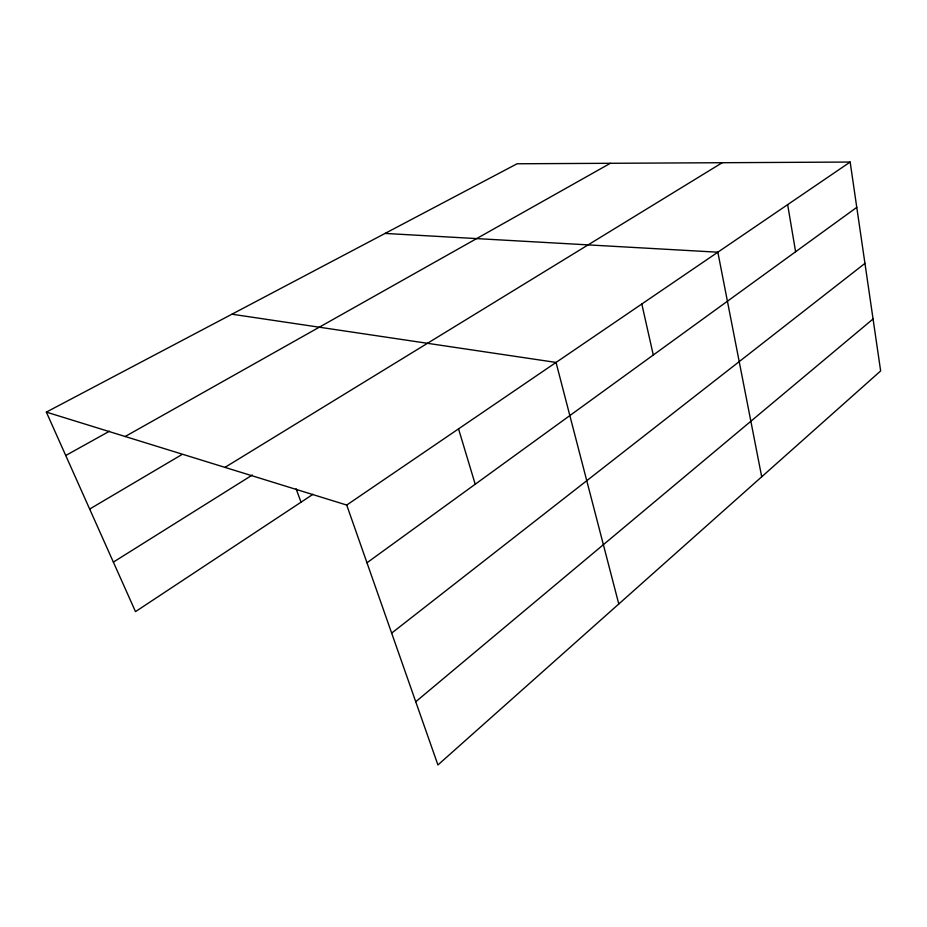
<?xml version="1.0" encoding="UTF-8"?>
<svg xmlns="http://www.w3.org/2000/svg" width="927" height="927" viewBox="0 0 927 927"><rect width="100%" height="100%" fill="white"/><g stroke="black" fill="none" stroke-linecap="round" stroke-linejoin="round"><path stroke-width="1.39" d="M415.748 701.739L873.06 318.969M391.657 633.106L864.949 263.395M366.976 562.782L856.768 207.37M346.721 505.053L850.152 162.051L880.65 370.939L437.926 764.949L346.721 505.053L46.35 412.109L135.493 611.635L313.048 494.253M113.372 562.11L252.306 475.03M224.948 467.382L722.237 162.712M89.664 509.062L181.808 454.624M125.18 436.501L610.372 163.291M65.736 455.505L109.513 431.182M46.35 412.109L517.081 163.778L850.152 162.051M385.053 233.43L717.846 252.202L761.704 476.802M231.947 314.207L556.038 362.434L618.784 603.987M296.107 488.796L301.032 502.202M458.541 428.877L475.215 484.242M641.808 303.998L653.292 355.029M787.649 204.635L795.609 251.75"/></g></svg>
